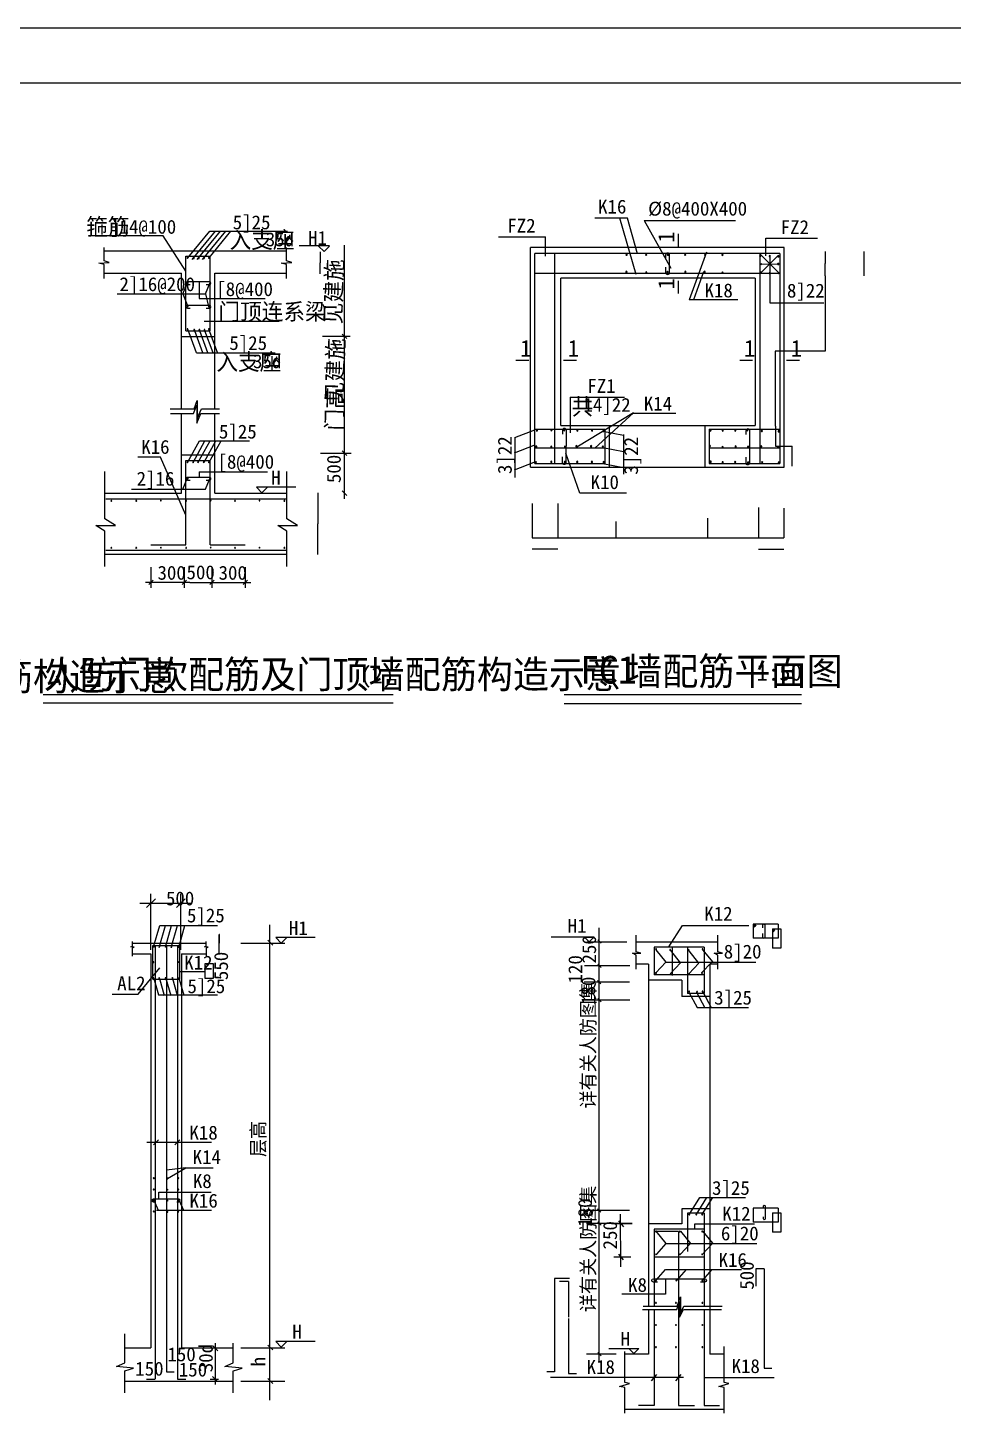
# Model space of a CAD drawing. Header units: metres. Extents: x 19583 to 79318, y 151850 to 193850.
# Drawn here: x 30561 to 47227, y 168809 to 193850 of the extents above; entities that cross this region are included whole.
import ezdxf

# ---------------------------------------------------------------- set-up
doc = ezdxf.new("R2010")
doc.units = ezdxf.units.M
for name, color, linetype in [('3', 2, 'Continuous'), ('PDIM', 3, 'Continuous'), ('PWALLN', 7, 'Continuous'), ('PWALLW', 7, 'Continuous'), ('STEEL', 6, 'Continuous')]:
    doc.layers.add(name, color=color, linetype=linetype)
doc.dimstyles.get("Standard").update_dxf_attribs({"dimtxt": 2.5, "dimasz": 2.5, "dimexe": 1.25, "dimexo": 0.625, "dimtad": 1, "dimcen": 2.5, "dimazin": 3, "dimtfac": 1, "dimtmove": 0, "dimatfit": 3})

# ---------------------------------------------------------------- blocks, each defined once
blk = doc.blocks.new('1D')
blk.add_line((-236.11, 310.11), (-56.11, 130.11))
blk = doc.blocks.new('*D1')
for p, q in [((41148.32, 184960.14), (41148.32, 184664.06)), ((42800.99, 185020.26), (42800.99, 184664.06)), ((41148.57, 184664.06), (41972.655, 184664.06)), ((41976.655, 184664.06), (42800.74, 184664.06))]:
    blk.add_line(p, q)
at = {"layer": 'Defpoints'}
for p in [(41148.32, 184960.14), (42800.99, 185020.26), (41148.32, 184664.06)]:
    blk.add_point(p, dxfattribs=at)
at = {"layer": 'PDIM', "insert": (41974.655, 184664.06), "char_height": 1, "attachment_point": 5}
blk.add_mtext('1200', dxfattribs=at)
blk = doc.blocks.new('*D5')
for p, q in [((34006.83, 177519.7), (34005.08, 177519.7)), ((34005.33, 177168.03), (34005.33, 177519.7)), ((34010.58, 177519.7), (34008.83, 177519.7)), ((34010.33, 177363.03), (34010.33, 177519.7))]:
    blk.add_line(p, q)
at = {"layer": 'Defpoints'}
for p in [(34010.33, 177519.7), (34010.33, 177363.03), (34005.33, 177168.03)]:
    blk.add_point(p, dxfattribs=at)
at = {"insert": (34007.83, 177519.7), "char_height": 1, "attachment_point": 5}
blk.add_mtext('h1', dxfattribs=at)
blk = doc.blocks.new('*D6')
for p, q in [((35786.54, 185473.4), (35786.54, 184918.15)), ((35786.29, 184918.15), (35786.04, 184918.15)), ((35786.54, 184362.9), (35786.54, 184918.15)), ((35786.54, 184918.15), (35786.54, 184918.15)), ((35786.79, 184918.15), (35787.04, 184918.15))]:
    blk.add_line(p, q)
at = {"layer": 'Defpoints'}
for p in [(35786.54, 185473.4), (35786.54, 184918.15), (35786.54, 184362.9)]:
    blk.add_point(p, dxfattribs=at)
at = {"layer": 'PDIM', "insert": (35786.54, 184919.275), "char_height": 1, "attachment_point": 5}
blk.add_mtext('600', dxfattribs=at)
blk = doc.blocks.new('*D7')
for p, q in [((40104.71, 185280.84), (40104.71, 184664.06)), ((41148.32, 184960.14), (41148.32, 184664.06)), ((40104.96, 184664.06), (40625.015, 184664.06)), ((40628.015, 184664.06), (41148.07, 184664.06))]:
    blk.add_line(p, q)
at = {"layer": 'Defpoints'}
for p in [(40104.71, 185280.84), (41148.32, 184960.14), (40104.71, 184664.06)]:
    blk.add_point(p, dxfattribs=at)
at = {"layer": 'PDIM', "insert": (40626.515, 184664.06), "char_height": 1, "attachment_point": 5}
blk.add_mtext('600', dxfattribs=at)
blk = doc.blocks.new('*D8')
for p, q in [((39643.16, 185280.84), (39643.16, 184664.06)), ((40104.71, 185280.84), (40104.71, 184664.06)), ((39643.41, 184664.06), (39872.435, 184664.06)), ((39875.435, 184664.06), (40104.46, 184664.06))]:
    blk.add_line(p, q)
at = {"layer": 'Defpoints'}
for p in [(39643.16, 185280.84), (40104.71, 185280.84), (39643.16, 184664.06)]:
    blk.add_point(p, dxfattribs=at)
at = {"layer": 'PDIM', "insert": (39873.935, 184664.06), "char_height": 1, "attachment_point": 5}
blk.add_mtext('300', dxfattribs=at)
blk = doc.blocks.new('*D9')
for p, q in [((35823.73, 189816.13), (35823.73, 189617.13)), ((35823.48, 189617.13), (35823.23, 189617.13)), ((35823.73, 189418.13), (35823.73, 189617.13)), ((35823.73, 189617.13), (35823.73, 189617.13)), ((35823.98, 189617.13), (35824.23, 189617.13))]:
    blk.add_line(p, q)
at = {"layer": 'Defpoints'}
for p in [(35823.73, 189816.13), (35823.73, 189617.13), (35823.73, 189418.13)]:
    blk.add_point(p, dxfattribs=at)
at = {"layer": 'PDIM', "insert": (35823.73, 189618.255), "char_height": 1, "attachment_point": 5}
blk.add_mtext('250', dxfattribs=at)
blk = doc.blocks.new('*D13')
for p, q in [((44921.23, 189381.72), (44921.23, 188028.79)), ((44470.53, 188028.79), (44023.58, 188028.79)), ((44023.83, 186675.87), (44023.83, 188028.79)), ((44921.48, 188028.79), (44474.53, 188028.79))]:
    blk.add_line(p, q)
at = {"layer": 'Defpoints'}
for p in [(44921.23, 189381.72), (44921.23, 188028.79), (44023.83, 186675.87)]:
    blk.add_point(p, dxfattribs=at)
at = {"layer": 'PDIM', "insert": (44472.53, 188028.79), "char_height": 1, "attachment_point": 5}
blk.add_mtext('1700', dxfattribs=at)
blk = doc.blocks.new('*D15')
for p, q in [((44023.83, 186675.87), (44023.83, 186315.09)), ((44024.08, 186315.09), (44172.84, 186315.09)), ((44175.84, 186315.09), (44324.6, 186315.09)), ((44324.85, 185954.31), (44324.85, 186315.09))]:
    blk.add_line(p, q)
at = {"layer": 'Defpoints'}
for p in [(44023.83, 186675.87), (44023.83, 186315.09), (44324.85, 185954.31)]:
    blk.add_point(p, dxfattribs=at)
at = {"layer": 'PDIM', "insert": (44174.34, 186315.09), "char_height": 1, "attachment_point": 5}
blk.add_mtext('500', dxfattribs=at)
blk = doc.blocks.new('*D16')
for p, q in [((43718.11, 185211.56), (43718.11, 184664.06)), ((44179.7, 185199.01), (44179.7, 184664.06)), ((43718.36, 184664.06), (43947.405, 184664.06)), ((43950.405, 184664.06), (44179.45, 184664.06))]:
    blk.add_line(p, q)
at = {"layer": 'Defpoints'}
for p in [(43718.11, 185211.56), (44179.7, 185199.01), (43718.11, 184664.06)]:
    blk.add_point(p, dxfattribs=at)
at = {"layer": 'PDIM', "insert": (43948.905, 184664.06), "char_height": 1, "attachment_point": 5}
blk.add_mtext('300', dxfattribs=at)
blk = doc.blocks.new('*D17')
for p, q in [((43718.11, 185211.56), (43718.11, 184664.06)), ((42800.99, 185020.26), (42800.99, 184664.06)), ((42801.24, 184664.06), (43258.05, 184664.06)), ((43261.05, 184664.06), (43717.86, 184664.06))]:
    blk.add_line(p, q)
at = {"layer": 'Defpoints'}
for p in [(43718.11, 185211.56), (42800.99, 185020.26), (42800.99, 184664.06)]:
    blk.add_point(p, dxfattribs=at)
at = {"layer": 'PDIM', "insert": (43259.55, 184664.06), "char_height": 1, "attachment_point": 5}
blk.add_mtext('600', dxfattribs=at)
blk = doc.blocks.new('*D28')
for p, q in [((44921.23, 189822.67), (44921.23, 189602.19)), ((44920.98, 189602.19), (44920.73, 189602.19)), ((44921.23, 189381.72), (44921.23, 189602.19)), ((44921.23, 189602.19), (44921.23, 189602.19)), ((44921.48, 189602.19), (44921.73, 189602.19))]:
    blk.add_line(p, q)
at = {"layer": 'Defpoints'}
for p in [(44921.23, 189822.67), (44921.23, 189602.19), (44921.23, 189381.72)]:
    blk.add_point(p, dxfattribs=at)
at = {"layer": 'PDIM', "insert": (44921.23, 189603.315), "char_height": 1, "attachment_point": 5}
blk.add_mtext('300', dxfattribs=at)

msp = doc.modelspace()

# ---------------------------------------------------------------- linework, layer by layer
for p, q in [((32997.59, 190102.29), (31652.55, 190102.29)), ((33407.77, 189468.84), (32997.59, 190102.29)), ((31933.22, 189654.65), (31933.22, 189893.89)), ((31933.22, 189833.43), (35219.98, 189833.43)), ((35219.98, 189654.65), (35219.98, 189893.89)), ((35996.11, 189919.9), (35449.4, 189919.9)), ((35795.5, 189919.75), (35895.5, 189819.75)), ((35895.5, 189819.75), (35995.5, 189919.75)), ((44184.77, 189894.49), (39614.37, 189894.49)), ((39614.37, 185934.52), (39614.37, 189894.49)), ((44184.77, 185934.52), (44184.77, 189894.49)), ((31836.94, 189613.54), (32028.18, 189620.08)), ((31933.22, 189585.5), (31836.94, 189613.54)), ((32028.18, 189620.08), (31933.22, 189654.65)), ((31933.22, 189332.24), (31933.22, 189585.5)), ((33407.77, 189734.39), (33847.77, 189734.39)), ((33407.77, 188391.47), (33407.77, 189734.39)), ((33847.77, 188391.47), (33847.77, 189734.39)), ((35123.7, 189613.54), (35314.94, 189620.08)), ((35219.98, 189585.5), (35123.7, 189613.54)), ((35314.94, 189620.08), (35219.98, 189654.65)), ((35219.98, 189332.24), (35219.98, 189585.5)), ((31935.34, 189433.43), (33327.77, 189433.43)), ((33327.77, 186985.9), (33327.77, 189433.43)), ((33927.77, 186985.9), (33927.77, 189433.43)), ((33927.77, 189433.43), (35219.98, 189433.43)), ((43660.34, 189341.49), (40163.37, 189341.49)), ((40163.37, 186687.32), (40163.37, 189341.49)), ((43660.34, 189341.49), (43660.34, 186687.32)), ((33407.77, 188391.47), (33847.77, 188391.47)), ((33598.46, 187995.37), (33441.21, 188424.74)), ((33710.82, 187995.37), (33566.34, 188389.88)), ((33803.52, 187995.37), (33659.04, 188389.88)), ((33896.22, 187995.37), (33751.74, 188389.88)), ((33981.71, 187981.57), (33820.38, 188422.11)), ((33327.77, 188289.59), (33927.77, 188289.59)), ((33553.92, 186987.55), (33612.96, 187134.86)), ((33612.96, 187134.86), (33612.96, 186810.24)), ((33125.29, 186987.55), (33553.92, 186987.55)), ((33130.8, 186903.44), (33543.37, 186903.44)), ((33327.77, 185466.1), (33327.77, 186903.44)), ((33543.37, 186903.44), (33602.4, 187050.75)), ((33602.4, 187050.75), (33602.4, 186726.13)), ((33602.4, 186726.13), (33675.55, 186903.44)), ((33612.96, 186810.24), (33686.11, 186987.55)), ((33675.55, 186903.44), (34015.64, 186903.44)), ((33686.11, 186987.55), (34014.48, 186987.55)), ((33927.77, 185466.1), (33927.77, 186903.44)), ((40163.37, 186687.32), (43660.34, 186687.32)), ((41032.84, 186687.32), (41032.84, 185934.52)), ((42752.44, 186687.32), (42752.44, 185934.52)), ((33327.77, 186158.2), (33927.77, 186158.2)), ((33407.77, 186058.22), (33847.77, 186058.22)), ((33407.77, 184538.93), (33407.77, 186058.22)), ((33847.77, 184538.93), (33847.77, 186058.22)), ((31949.46, 185004.8), (31949.46, 185860.46)), ((35225.83, 185004.8), (35225.83, 185860.46)), ((39614.37, 185934.52), (44184.77, 185934.52)), ((34678.37, 185574.11), (34778.37, 185474.11)), ((35387.48, 185574.11), (34678.37, 185574.11)), ((34778.37, 185474.11), (34878.37, 185574.11)), ((31935.34, 185466.1), (33327.77, 185466.1)), ((31962.97, 185367.89), (35232.25, 185367.89)), ((33927.77, 185466.1), (35232.25, 185466.1)), ((31787.76, 184887.5), (32141.96, 184887.5)), ((31949.46, 184783.83), (31787.76, 184887.5)), ((32141.96, 184887.5), (31949.46, 185004.8)), ((35064.13, 184887.5), (35418.33, 184887.5)), ((35225.83, 184783.83), (35064.13, 184887.5)), ((35418.33, 184887.5), (35225.83, 185004.8)), ((31949.46, 184150.04), (31949.46, 184783.83)), ((35225.83, 184150.04), (35225.83, 184783.83)), ((31935.34, 184370.1), (35232.25, 184370.1)), ((31962.97, 184440.73), (35232.25, 184440.73)), ((32774.65, 184538.93), (33407.77, 184538.93)), ((33847.77, 184538.93), (34475.08, 184538.93)), ((32777.77, 184135.02), (32777.77, 183760.7)), ((33377.77, 184135.02), (33377.77, 183760.7)), ((33877.77, 184135.02), (33877.77, 183760.7)), ((34477.77, 184135.02), (34477.77, 183760.7)), ((33477.77, 183860.7), (32677.77, 183860.7)), ((32737.77, 183820.7), (32817.77, 183900.7)), ((33337.77, 183820.7), (33417.77, 183900.7)), ((33477.77, 183860.7), (33830.83, 183860.7)), ((33777.77, 183860.7), (34577.77, 183860.7)), ((33837.77, 183820.7), (33917.77, 183900.7)), ((34437.77, 183820.7), (34517.77, 183900.7)), ((30837.09, 181843.98), (37138.84, 181843.98)), ((40222.01, 181839.48), (44495, 181839.48)), ((30837.09, 181689.36), (37138.84, 181689.36)), ((40222.01, 181682.67), (44495, 181682.67)), ((32578.83, 178083.29), (33516.53, 178083.29)), ((32698.83, 178003.29), (32858.83, 178163.29)), ((32778.83, 177244.29), (32778.83, 178249.69)), ((33236.53, 178003.29), (33396.53, 178163.29)), ((33316.53, 177244.29), (33316.53, 178249.69)), ((34921.43, 169133.65), (34921.43, 177693.45)), ((44076.04, 177705.61), (43626.04, 177705.61)), ((43626.04, 177705.61), (43626.04, 177455.61)), ((43626.04, 177694.61), (43654.03, 177652.63)), ((43648.37, 177705.61), (43673.03, 177668.63)), ((43970.83, 177621.13), (43970.83, 177272.09)), ((43970.83, 177621.13), (44121.22, 177621.13)), ((43974.03, 177602.63), (43996.03, 177569.63)), ((43989.03, 177618.63), (44011.03, 177585.63)), ((44076.04, 177705.61), (44076.04, 177454.4)), ((44124.38, 177621.13), (44124.38, 177272.09)), ((32414.81, 177300.37), (32444.07, 177311.54)), ((32477.84, 177292.39), (32414.81, 177300.37)), ((32444.07, 177311.54), (32444.07, 177391.29)), ((32448.42, 177365.95), (33774.56, 177365.95)), ((32448.58, 177281.23), (32477.84, 177292.39)), ((32813.48, 177320.34), (33297.48, 177320.34)), ((32813.48, 176715.34), (32813.48, 177320.34)), ((32853.83, 177320.34), (32853.83, 169509.62)), ((33058.31, 177320.34), (33058.31, 169642.82)), ((33253.83, 177320.34), (33253.83, 169509.62)), ((33297.48, 176715.34), (33297.48, 177320.34)), ((33745.3, 177300.37), (33774.56, 177311.54)), ((33808.33, 177292.39), (33745.3, 177300.37)), ((33774.56, 177311.54), (33774.56, 177391.29)), ((33779.07, 177281.23), (33808.33, 177292.39)), ((34398.1, 177364.73), (35189, 177364.73)), ((35734.58, 177465.25), (35025.47, 177465.25)), ((35025.47, 177465.25), (35125.47, 177365.25)), ((35125.47, 177365.25), (35225.47, 177465.25)), ((39984.08, 177476.38), (40762.01, 177476.38)), ((40672.01, 177386.38), (40582.01, 177476.38)), ((41351.85, 177383.66), (40636.98, 177383.66)), ((40762.01, 177476.38), (40672.01, 177386.38)), ((41517.39, 177207.85), (41517.39, 177509.71)), ((42988.17, 177383.66), (41517.39, 177383.66)), ((42742.47, 177294.66), (41842.47, 177294.66)), ((41842.47, 177294.66), (41842.47, 176794.66)), ((42442.47, 177294.66), (42442.47, 176459.57)), ((42742.47, 177294.66), (42742.47, 176459.57)), ((42988.17, 177207.85), (42988.17, 177509.71)), ((44076.04, 177455.61), (43626.04, 177455.61)), ((32448.42, 177170.95), (32778.83, 177170.95)), ((32448.58, 177128.62), (32448.58, 177281.23)), ((32778.83, 177170.95), (32778.83, 170077.23)), ((33328.83, 177170.95), (33328.83, 170077.23)), ((33328.83, 177170.95), (33779.07, 177170.95)), ((33779.07, 177134.62), (33779.07, 177281.23)), ((41517.39, 177150.31), (41452.29, 177183.19)), ((41452.29, 177183.19), (41599.24, 177183.19)), ((41599.24, 177183.19), (41517.39, 177207.85)), ((41517.39, 176897.32), (41517.39, 177150.31)), ((42164.47, 177281.66), (42164.47, 176781.66)), ((42923.07, 177183.19), (43070.02, 177183.19)), ((42988.17, 177150.31), (42923.07, 177183.19)), ((43070.02, 177183.19), (42988.17, 177207.85)), ((42988.17, 176897.32), (42988.17, 177150.31)), ((44120.83, 177272.55), (43970.83, 177272.55)), ((41742.47, 176983.66), (41518.64, 176983.66)), ((41742.47, 176983.66), (41742.47, 170823.89)), ((42742.47, 176794.66), (41842.47, 176794.66)), ((42842.47, 176983.66), (42842.47, 170730.89)), ((42988.17, 176983.66), (42842.47, 176983.66)), ((32813.48, 176715.34), (33297.48, 176715.34)), ((42342.47, 176694.66), (41742.47, 176694.66)), ((42342.47, 176694.66), (42342.47, 176401.66)), ((42842.47, 176401.66), (42342.47, 176401.66)), ((42742.47, 176459.57), (42442.47, 176459.57)), ((42342.47, 172580.8), (42342.47, 172310.8)), ((42849.47, 172580.8), (42342.47, 172580.8)), ((44076.04, 172591.76), (43626.04, 172591.76)), ((43626.04, 172591.76), (43626.04, 172341.76)), ((44076.04, 172591.76), (44076.04, 172340.55)), ((41404.69, 172312.99), (40620.87, 172312.99)), ((41075.04, 172312.99), (41443.05, 172312.99)), ((41196.21, 172361.39), (41288.12, 172255.52)), ((41443.05, 172312.99), (41225.85, 172312.99)), ((41238.23, 171535.75), (41238.1, 172481.5)), ((42342.47, 172310.8), (41742.47, 172310.8)), ((42742.47, 172499.8), (42442.47, 172499.8)), ((42442.47, 172499.8), (42442.47, 171812.5)), ((42742.47, 172499.8), (42742.47, 170823.89)), ((44076.04, 172341.76), (43626.04, 172341.76)), ((43970.83, 172507.28), (44121.22, 172507.28)), ((43970.83, 172507.28), (43970.83, 172158.24)), ((44124.38, 172507.28), (44124.38, 172158.24)), ((42742.47, 172210.8), (41842.47, 172210.8)), ((41842.47, 172210.8), (41842.47, 170823.89)), ((42277.47, 172169.66), (41842.47, 172169.66)), ((42277.47, 172169.66), (42277.47, 170885.78)), ((44120.83, 172158.69), (43970.83, 172158.69)), ((41196.34, 171764.54), (41285.48, 171661.86)), ((42742.47, 171710.8), (41842.47, 171710.8)), ((40048.93, 171322.62), (40048.93, 169646.04)), ((40318.6, 171322.62), (40048.93, 171322.62)), ((43821, 171496.23), (43671, 171496.23)), ((43671, 171496.23), (43671, 171187.58)), ((43821, 171496.23), (43821, 169710.15)), ((40297.5, 171267.96), (40137.18, 171267.96)), ((40297.5, 171267.96), (40297.5, 170626.02)), ((41645.96, 170823.89), (42256.83, 170823.89)), ((42251.55, 170768.72), (42298.49, 170909.47)), ((42256.83, 170823.89), (42314.33, 170996.3)), ((42277.47, 170846.44), (42277.47, 169038.6)), ((42298.49, 170909.47), (42298.49, 170630.51)), ((42314.33, 170996.3), (42314.33, 170695.96)), ((42314.33, 170695.96), (42378, 170823.89)), ((42378, 170823.89), (43068.93, 170823.89)), ((40297.5, 170606.35), (40297.5, 169611.95)), ((41630.13, 170768.72), (42251.55, 170768.72)), ((41742.47, 170768.72), (41742.47, 169964.62)), ((41842.47, 170768.72), (41842.47, 169038.6)), ((42298.49, 170630.51), (42367.28, 170768.72)), ((42367.28, 170768.72), (43053.1, 170768.72)), ((42742.47, 170768.72), (42742.47, 169038.6)), ((42842.47, 170768.72), (42842.47, 169964.62)), ((32309.68, 169804.51), (32309.68, 170329.28)), ((32309.52, 170077.23), (32778.83, 170077.23)), ((33328.83, 170077.23), (34258.97, 170077.23)), ((33938.88, 169415.31), (33938.88, 170157.01)), ((34258.97, 169804.51), (34258.97, 170157.01)), ((34398.1, 170077.23), (35189, 170077.23)), ((35734.58, 170190.51), (35025.47, 170190.51)), ((35025.47, 170190.51), (35125.47, 170090.51)), ((35125.47, 170090.51), (35225.47, 170190.51)), ((41022.31, 170063.65), (41567.95, 170063.65)), ((41477.95, 169973.65), (41387.95, 170063.65)), ((41567.95, 170063.65), (41477.95, 169973.65)), ((43102.37, 169453.78), (43102.37, 170099.93)), ((32158.85, 169737.51), (32309.68, 169804.51)), ((34108.14, 169737.51), (34258.97, 169804.51)), ((41312.82, 169453.78), (41312.82, 170009.59)), ((41742.47, 169964.62), (41315.32, 169964.62)), ((43104.44, 169964.62), (42842.47, 169964.62)), ((32462.75, 169711.99), (32158.85, 169737.51)), ((32309.68, 169660.95), (32462.75, 169711.99)), ((32309.68, 169265.38), (32309.68, 169660.95)), ((33058.31, 169642.82), (33198.88, 169642.82)), ((34418.64, 169711.99), (34114.74, 169737.51)), ((34258.97, 169265.38), (34258.97, 169660.95)), ((34265.56, 169660.95), (34418.64, 169711.99)), ((40048.93, 169646.04), (39907.51, 169646.04)), ((40297.03, 169612.28), (40442.9, 169612.28)), ((43821, 169710.15), (43960.04, 169710.15)), ((32309.52, 169477.23), (34258.97, 169477.23)), ((32698.15, 169509.62), (32848.15, 169509.62)), ((33253.83, 169509.62), (33403.83, 169509.62)), ((33847.86, 169509.62), (33997.86, 169509.62)), ((34398.1, 169477.23), (35189, 169477.23)), ((41216.48, 169381.78), (41397.29, 169436.02)), ((41312.82, 169363.08), (41216.48, 169381.78)), ((41397.29, 169436.02), (41312.82, 169453.78)), ((41312.82, 168898.34), (41312.82, 169363.08)), ((43006.03, 169381.78), (43186.83, 169436.02)), ((43102.37, 169363.08), (43006.03, 169381.78)), ((43186.83, 169436.02), (43102.37, 169453.78)), ((43102.37, 168898.34), (43102.37, 169363.08)), ((41842.47, 169038.6), (41559.61, 169038.6)), ((42277.47, 169038.6), (42569.2, 169038.6)), ((42742.47, 169038.6), (43020.54, 169038.6)), ((43104.44, 168964.62), (41315.32, 168964.62))]:
    msp.add_line(p, q)
for points in [[(19582.8, 151849.5), (19582.8, 193849.5), (78982.8, 193849.5), (78982.8, 151849.5)], [(22082.8, 152849.5), (77982.8, 152849.5), (77982.8, 192849.5), (22082.8, 192849.5)]]:
    msp.add_lwpolyline(points, close=True)
for points in [[(33428.82, 189703.96, 1), (33443.82, 189703.96, 1)], [(33544.08, 189702.51, 1), (33559.08, 189702.51, 1)], [(33631.88, 189702.51, 1), (33646.88, 189702.51, 1)], [(33725.98, 189702.51, 1), (33740.98, 189702.51, 1)], [(33813.57, 189704.75, 1), (33828.57, 189704.75, 1)], [(41356.29, 189763.18, 1), (41333.79, 189763.18, 1)], [(41709.14, 189761.56, 1), (41686.64, 189761.56, 1)], [(42100.72, 189763.18, 1), (42078.22, 189763.18, 1)], [(42411.69, 189761.56, 1), (42389.19, 189761.56, 1)], [(42770.33, 189757.91, 1), (42747.83, 189757.91, 1)], [(43081.31, 189761.56, 1), (43058.81, 189761.56, 1)], [(43763.92, 189743.51, 1), (43741.42, 189743.51, 1)], [(43774.59, 189591.77, 1), (43752.09, 189591.77, 1)], [(43933.52, 189736.56, 1), (43911.02, 189736.56, 1)], [(44088.18, 189596.24, 1), (44065.68, 189596.24, 1)], [(44090.32, 189734.92, 1), (44067.82, 189734.92, 1)], [(41353.06, 189453.34, 1), (41330.56, 189453.34, 1)], [(41711.61, 189442.38, 1), (41689.11, 189442.38, 1)], [(42092.2, 189453.34, 1), (42069.7, 189453.34, 1)], [(42414.16, 189452.93, 1), (42391.66, 189452.93, 1)], [(42761.82, 189453.34, 1), (42739.32, 189453.34, 1)], [(43083.77, 189442.38, 1), (43061.27, 189442.38, 1)], [(43770.06, 189437.82, 1), (43747.56, 189437.82, 1)], [(43934.64, 189430.93, 1), (43912.14, 189430.93, 1)], [(44092.91, 189430.93, 1), (44070.41, 189430.93, 1)], [(33436.19, 189252.63, 1), (33451.19, 189252.63, 1)], [(33833.04, 189245.8, 1), (33848.04, 189245.8, 1)], [(33428.82, 188828.61, 1), (33443.82, 188828.61, 1)], [(33813.57, 188829.4, 1), (33828.57, 188829.4, 1)], [(33428.82, 188421.79, 1), (33443.82, 188421.79, 1)], [(33550.86, 188409.57, 1), (33565.86, 188409.57, 1)], [(33643.56, 188409.57, 1), (33658.56, 188409.57, 1)], [(33736.26, 188409.57, 1), (33751.26, 188409.57, 1)], [(33813.57, 188422.58, 1), (33828.57, 188422.58, 1)], [(39742.11, 186597.24, 1), (39719.61, 186597.24, 1)], [(40002.61, 186604.32, 1), (39980.11, 186604.32, 1)], [(40233.59, 186604.32, 1), (40211.09, 186604.32, 1)], [(40469.05, 186597, 1), (40446.55, 186597, 1)], [(40733.48, 186597, 1), (40710.98, 186597, 1)], [(40937.37, 186589.81, 1), (40914.87, 186589.81, 1)], [(42865.16, 186597.24, 1), (42842.66, 186597.24, 1)], [(43086.79, 186597.84, 1), (43064.29, 186597.84, 1)], [(43314.2, 186597, 1), (43291.7, 186597, 1)], [(43531.14, 186604.32, 1), (43508.64, 186604.32, 1)], [(43792, 186589.81, 1), (43769.5, 186589.81, 1)], [(44094.43, 186582.37, 1), (44071.93, 186582.37, 1)], [(39729.1, 186306.2, 1), (39706.6, 186306.2, 1)], [(40000.51, 186302.09, 1), (39978.01, 186302.09, 1)], [(40246.14, 186302.09, 1), (40223.64, 186302.09, 1)], [(40452.3, 186313.06, 1), (40429.8, 186313.06, 1)], [(40716.74, 186313.06, 1), (40694.24, 186313.06, 1)], [(40927.95, 186309.52, 1), (40905.45, 186309.52, 1)], [(42855.74, 186316.95, 1), (42833.24, 186316.95, 1)], [(43084.69, 186295.62, 1), (43062.19, 186295.62, 1)], [(43320.14, 186306.59, 1), (43297.64, 186306.59, 1)], [(43543.68, 186302.09, 1), (43521.18, 186302.09, 1)], [(43782.58, 186309.52, 1), (43760.08, 186309.52, 1)], [(44085.01, 186302.09, 1), (44062.51, 186302.09, 1)], [(33428.82, 186023.13, 1), (33443.82, 186023.13, 1)], [(33532.7, 186023.13, 1), (33547.7, 186023.13, 1)], [(33617.77, 186023.91, 1), (33632.77, 186023.91, 1)], [(33720.77, 186023.91, 1), (33735.77, 186023.91, 1)], [(33813.57, 186023.91, 1), (33828.57, 186023.91, 1)], [(39722.45, 186027.39, 1), (39699.95, 186027.39, 1)], [(40000.71, 186030.66, 1), (39978.21, 186030.66, 1)], [(40245.44, 186030.1, 1), (40222.94, 186030.1, 1)], [(40467.18, 186030.66, 1), (40444.68, 186030.66, 1)], [(40731.62, 186030.66, 1), (40709.12, 186030.66, 1)], [(40942.83, 186027.12, 1), (40920.33, 186027.12, 1)], [(42870.62, 186034.56, 1), (42848.12, 186034.56, 1)], [(43086.61, 186022.93, 1), (43064.11, 186022.93, 1)], [(43312.34, 186030.66, 1), (43289.84, 186030.66, 1)], [(43543.92, 186019.69, 1), (43521.42, 186019.69, 1)], [(43797.46, 186027.12, 1), (43774.96, 186027.12, 1)], [(44099.89, 186019.69, 1), (44077.39, 186019.69, 1)], [(33436.19, 185732.23, 1), (33451.19, 185732.23, 1)], [(33833.04, 185725.4, 1), (33848.04, 185725.4, 1)], [(32057.46, 185329.99, 1), (32072.46, 185329.99, 1)], [(32506.63, 185329.99, 1), (32521.63, 185329.99, 1)], [(32948.1, 185335.45, 1), (32963.1, 185335.45, 1)], [(33404.97, 185329.99, 1), (33419.97, 185329.99, 1)], [(33846.44, 185335.45, 1), (33861.44, 185335.45, 1)], [(34284.06, 185329.99, 1), (34299.06, 185329.99, 1)], [(34725.53, 185335.45, 1), (34740.53, 185335.45, 1)], [(35174.7, 185329.99, 1), (35189.7, 185329.99, 1)], [(32057.46, 184481.94, 1), (32072.46, 184481.94, 1)], [(32506.63, 184481.94, 1), (32521.63, 184481.94, 1)], [(32948.1, 184487.4, 1), (32963.1, 184487.4, 1)], [(33404.97, 184481.94, 1), (33419.97, 184481.94, 1)], [(33846.44, 184487.4, 1), (33861.44, 184487.4, 1)], [(34284.06, 184481.94, 1), (34299.06, 184481.94, 1)], [(34725.53, 184487.4, 1), (34740.53, 184487.4, 1)], [(35174.7, 184481.94, 1), (35189.7, 184481.94, 1)], [(41866.91, 177255.51, 1), (41882.91, 177255.51, 1)], [(42121.93, 177242.1, 1), (42137.93, 177242.1, 1)], [(42452.93, 177236.1, 1), (42468.93, 177236.1, 1)], [(42704.68, 177255.51, 1), (42720.68, 177255.51, 1)], [(41864.86, 176824.87, 1), (41880.86, 176824.87, 1)], [(42130.44, 176811.87, 1), (42146.44, 176811.87, 1)], [(42461.44, 176805.87, 1), (42477.44, 176805.87, 1)], [(42695.18, 176824.87, 1), (42711.18, 176824.87, 1)], [(42463.41, 176494.01, 1), (42479.41, 176494.01, 1)], [(42605.68, 176487.01, 1), (42621.68, 176487.01, 1)], [(42704.68, 176494.01, 1), (42720.68, 176494.01, 1)], [(32828.81, 173138.25, 1), (32828.81, 173123.25, 1)], [(32828.81, 173137.17, 1), (32828.81, 173122.17, 1)], [(33077.3, 173133.26, 1), (33077.3, 173118.26, 1)], [(33270.25, 173137.45, 1), (33270.25, 173122.45, 1)], [(33270.25, 173136.37, 1), (33270.25, 173121.37, 1)], [(32828.81, 172935.48, 1), (32828.81, 172920.48, 1)], [(33077.3, 172931.57, 1), (33077.3, 172916.57, 1)], [(33270.25, 172934.68, 1), (33270.25, 172919.68, 1)], [(32828.81, 172739.13, 1), (32828.81, 172724.13, 1)], [(32828.81, 172738.05, 1), (32828.81, 172723.05, 1)], [(32828.81, 172536.36, 1), (32828.81, 172521.36, 1)], [(33077.3, 172735.22, 1), (33077.3, 172720.22, 1)], [(33077.3, 172532.45, 1), (33077.3, 172517.45, 1)], [(33270.25, 172738.33, 1), (33270.25, 172723.33, 1)], [(33270.25, 172737.25, 1), (33270.25, 172722.25, 1)], [(33270.25, 172535.56, 1), (33270.25, 172520.56, 1)], [(42466.57, 172476.83, 1), (42482.57, 172476.83, 1)], [(42592.82, 172476.83, 1), (42608.82, 172476.83, 1)], [(42699.62, 172476.83, 1), (42715.62, 172476.83, 1)], [(42699.62, 172476.83, 1), (42715.62, 172476.83, 1)], [(41867.94, 172171.86, 1), (41883.94, 172171.86, 1)], [(42295.8, 172171.86, 1), (42311.8, 172171.86, 1)], [(42699.91, 172171.86, 1), (42715.91, 172171.86, 1)], [(41867.94, 171759.49, 1), (41883.94, 171759.49, 1)], [(42295.8, 171759.49, 1), (42311.8, 171759.49, 1)], [(42699.91, 171759.49, 1), (42715.91, 171759.49, 1)], [(41865.88, 171287.23, 1), (41881.88, 171287.23, 1)], [(42232.8, 171287.23, 1), (42248.8, 171287.23, 1)], [(42702.62, 171287.23, 1), (42718.62, 171287.23, 1)], [(41865.88, 170887.23, 1), (41881.88, 170887.23, 1)], [(42226.2, 170887.23, 1), (42242.2, 170887.23, 1)], [(42702.62, 170887.23, 1), (42718.62, 170887.23, 1)], [(41865.88, 170487.23, 1), (41881.88, 170487.23, 1)], [(42226.2, 170487.23, 1), (42242.2, 170487.23, 1)], [(42702.62, 170487.23, 1), (42718.62, 170487.23, 1)], [(41865.88, 170087.23, 1), (41881.88, 170087.23, 1)], [(42226.2, 170087.23, 1), (42242.2, 170087.23, 1)], [(42702.62, 170087.23, 1), (42718.62, 170087.23, 1)]]:
    msp.add_lwpolyline(points, format="xyb", close=True)
for points in [[(40826.68, 177420.88), (40886.68, 177360.88)], [(40826.68, 176984.03), (40886.68, 176924.03)], [(40818.68, 176692.03), (40878.68, 176632.03)], [(40826.68, 176368.03), (40886.68, 176308.03)], [(40821.68, 172581.04), (40881.68, 172521.04)], [(40826.68, 172342.08), (40886.68, 172282.08)], [(40826.68, 169988.78), (40886.68, 169928.78)]]:
    msp.add_lwpolyline(points)
msp.add_lwpolyline([(41904.33, 171259.79), (41829.33, 171259.79, -1), (41829.33, 171319.79), (42752.28, 171319.79, -1), (42752.28, 171259.79), (42677.28, 171259.79)], format="xyb")
at = {"layer": '3'}
for p, q in [((41361.15, 190421.26), (40771.3, 190421.26)), ((41514.35, 189406.35), (41224.38, 190421.26)), ((41543.98, 189781.3), (41361.15, 190421.26)), ((41661.46, 190377.13), (42144.64, 189521.06)), ((41661.46, 190377.13), (43303.49, 190377.13)), ((33444.71, 189705.12), (33841.37, 190187.33)), ((33523.72, 189677.84), (33942.83, 190187.33)), ((33611.52, 189677.84), (34030.63, 190187.33)), ((33705.62, 189677.84), (34124.73, 190187.33)), ((33824.56, 189705.12), (34218.91, 190184.53)), ((33841.37, 190187.33), (35235.5, 190187.33)), ((39040.74, 190086.23), (39887.04, 190086.23)), ((39887.04, 189735.52), (39887.04, 190086.23)), ((42276.54, 190136.44), (42276.54, 189905.35)), ((43851.84, 190059.23), (44785.76, 190059.23)), ((43851.84, 189742.27), (43851.84, 190059.23)), ((45623.64, 189381.72), (45623.64, 189822.67)), ((42782.5, 189808.91), (42473.77, 188949.8)), ((43747.59, 189778.76), (44091.22, 189427.75)), ((44075.81, 189751.05), (43753.75, 189427.75)), ((43778.41, 189597.1), (44085.06, 189594.02)), ((43924.64, 189757.48), (43924.64, 188894.08)), ((42732.58, 189453.67), (42551.5, 188949.8)), ((32167.33, 189059.13), (33759.74, 189059.13)), ((33352.53, 189060.33), (33434.87, 189263.46)), ((33644.13, 189268.89), (33644.13, 188974.39)), ((33759.74, 189059.13), (33842.57, 189263.46)), ((33759.74, 189059.13), (33813.57, 188829.4)), ((42276.54, 189294.6), (42276.54, 189063.51)), ((33350, 189057), (33443.82, 188828.61)), ((33644.13, 188974.39), (34836.43, 188974.39)), ((43346.37, 188949.8), (42473.77, 188949.8)), ((43924.64, 188894.08), (44897.03, 188894.08)), ((33739.31, 188568.56), (35084.95, 188568.56)), ((33598.46, 187995.37), (35016.83, 187995.37)), ((39583.88, 187857.57), (39352.79, 187857.57)), ((40439.92, 187857.57), (40208.83, 187857.57)), ((43614.74, 187857.57), (43383.65, 187857.57)), ((44456.58, 187857.57), (44225.49, 187857.57)), ((40327.15, 187194.4), (41305.44, 187194.4)), ((40327.15, 187194.4), (40327.15, 186554.4)), ((41469.54, 186917.44), (40449.54, 186296.44)), ((40775.04, 186278.44), (41469.54, 186917.44)), ((41457.02, 186910.45), (42234.39, 186910.45)), ((39330.99, 186469.66), (39691.14, 186608.99)), ((40919.94, 186585.14), (41286.54, 186513.74)), ((40954.64, 186622.22), (40954.64, 185999.72)), ((42830.72, 186622.22), (42830.72, 185999.72)), ((33436.32, 186022.95), (33651.37, 186410.44)), ((33536.22, 186022.95), (33751.27, 186410.44)), ((33631.83, 186026.69), (33844.81, 186410.44)), ((33651.37, 186410.44), (34555.93, 186410.44)), ((33734.83, 186026.69), (33947.81, 186410.44)), ((33827.63, 186026.69), (34040.61, 186410.44)), ((39323.79, 186196.04), (39679.74, 186333.74)), ((39330.99, 186469.66), (39330.99, 185749.87)), ((41286.69, 186524.42), (41286.69, 185811.92)), ((32950.47, 186119.62), (32542.36, 186119.62)), ((33407.77, 185074.22), (32950.47, 186119.62)), ((40503.35, 185470.09), (40252.37, 186186.89)), ((40919.94, 186290.54), (41286.54, 186219.14)), ((33644.13, 185850.49), (34875.33, 185850.49)), ((33644.13, 185850.49), (33644.13, 185754.69)), ((39323.79, 185886.29), (39679.74, 186023.99)), ((40919.94, 186004.79), (41286.54, 185933.39)), ((33352.53, 185539.93), (33434.87, 185743.06)), ((33759.74, 185538.73), (33842.57, 185743.06)), ((32429.23, 185538.73), (33759.74, 185538.73)), ((41340.84, 185470.09), (40503.35, 185470.09)), ((32827.33, 177295.03), (32936.46, 177682.03)), ((32928.33, 177287.03), (33039.71, 177682.03)), ((32936.46, 177682.03), (33975.23, 177682.03)), ((33040.33, 177290.03), (33150.87, 177682.03)), ((33143.33, 177284.03), (33255.56, 177682.03)), ((33278.33, 177284.03), (33390.56, 177682.03)), ((42105.09, 177299.99), (42351.83, 177684.15)), ((42351.83, 177684.15), (43544.28, 177684.15)), ((41873.16, 177245.7), (42054.27, 177023.76)), ((42134.62, 177233.61), (42307.99, 177010.76)), ((42465.62, 177227.61), (42638.99, 177004.76)), ((42714.25, 177245.7), (42895.36, 177023.76)), ((32551.02, 176446.87), (32937.33, 176921.03)), ((33297.48, 176851.97), (33745.14, 176851.97)), ((33903.33, 176990.13), (33746.33, 176990.13)), ((33746.33, 176990.13), (33746.33, 176732.13)), ((33746.33, 176964.13), (33773.33, 176926.13)), ((33778.33, 176985.13), (33805.33, 176947.13)), ((33903.33, 176732.13), (33903.33, 176990.13)), ((42054.27, 177023.76), (41872.51, 176831.5)), ((42054.27, 177023.76), (43669.98, 177023.76)), ((42315.73, 177010.76), (42133.98, 176818.5)), ((42646.73, 177004.76), (42464.98, 176812.5)), ((42878.6, 177023.76), (42696.85, 176831.5)), ((32830.33, 176726.03), (32914.46, 176433.03)), ((32931.33, 176726.03), (33018.62, 176422.03)), ((33048.33, 176726.03), (33135.62, 176422.03)), ((33164.33, 176728.03), (33251.33, 176425.03)), ((33289.33, 176718.03), (33372.02, 176430.03)), ((33746.33, 176732.13), (33903.33, 176732.13)), ((32079.66, 176446.87), (32551.02, 176446.87)), ((32914.46, 176433.03), (33974.33, 176433.03)), ((42468.74, 176482.98), (42616.81, 176207.27)), ((42604.78, 176481.91), (42756.05, 176200.27)), ((42716.78, 176488.91), (42868.05, 176207.27)), ((42616.81, 176207.27), (43541.88, 176207.27)), ((32702.67, 173779.34), (33868.41, 173779.34)), ((33407.53, 173319.49), (33058.73, 173278.49)), ((33079.23, 173124.89), (33407.53, 173319.49)), ((33407.53, 173319.49), (33899.83, 173319.49)), ((32919.23, 172876.69), (33863.33, 172876.69)), ((32919.23, 172764.99), (32919.23, 172876.69)), ((42466.94, 172465.92), (42662.29, 172783.83)), ((42595.98, 172468.92), (42789.49, 172783.83)), ((42662.29, 172783.83), (43483.8, 172783.83)), ((42702.78, 172468.92), (42896.29, 172783.83)), ((32827.83, 172732.99), (32907.46, 172555.49)), ((32880.03, 172555.49), (33867.93, 172555.49)), ((33284.53, 172728.69), (33362.23, 172555.49)), ((42573.1, 172311.91), (43647.26, 172311.91)), ((42573.1, 172205.52), (42573.1, 172311.91)), ((41873.16, 172175.79), (42054.27, 171953.85)), ((42314.65, 172175.79), (42495.76, 171953.85)), ((42714.25, 172175.79), (42895.36, 171953.85)), ((42054.27, 171953.85), (41880.89, 171763.41)), ((42054.27, 171953.85), (43693.23, 171953.85)), ((42488.02, 171950.19), (42314.65, 171759.76)), ((42883.76, 171950.19), (42710.38, 171759.76)), ((41878.97, 171296.79), (42047.98, 171484.7)), ((42047.98, 171484.7), (43414.28, 171484.7)), ((42047.98, 171321.66), (42047.98, 171039.8)), ((42254.68, 171296.79), (42423.68, 171484.7)), ((42718.78, 171296.79), (42887.78, 171484.7)), ((42047.98, 171039.8), (41258.87, 171039.8)), ((42371.24, 169541.43), (39977.12, 169541.43)), ((41795.84, 169484.38), (41890.86, 169595.66)), ((42231.35, 169484.38), (42326.37, 169595.66)), ((42742.47, 169543.27), (44003.53, 169543.27))]:
    msp.add_line(p, q, dxfattribs=at)
for points in [[(32824.83, 177306.03, 1), (32839.83, 177306.03, 1)], [(32925.83, 177303.03, 1), (32940.83, 177303.03, 1)], [(33037.83, 177301.03, 1), (33052.83, 177301.03, 1)], [(33140.83, 177300.03, 1), (33155.83, 177300.03, 1)], [(33269.83, 177300.03, 1), (33284.83, 177300.03, 1)], [(32816.83, 177022.73, 1), (32831.83, 177022.73, 1)], [(33275.83, 177019.73, 1), (33290.83, 177019.73, 1)], [(32816.83, 176734.03, 1), (32831.83, 176734.03, 1)], [(32917.83, 176734.03, 1), (32932.83, 176734.03, 1)], [(33034.83, 176734.03, 1), (33049.83, 176734.03, 1)], [(33156.83, 176736.03, 1), (33171.83, 176736.03, 1)], [(33275.83, 176731.03, 1), (33290.83, 176731.03, 1)]]:
    msp.add_lwpolyline(points, format="xyb", close=True, dxfattribs=at)
at = {"layer": 'PDIM'}
for p, q in [((36263.43, 185368.13), (36263.43, 189935.35)), ((36303.43, 188253.13), (36223.43, 188333.13)), ((35865.43, 188293.13), (36363.43, 188293.13)), ((35832.84, 186188.4), (36384.28, 186188.4)), ((36303.68, 186148.4), (36223.68, 186228.4)), ((36303.43, 185428.13), (36223.43, 185508.13)), ((40104.71, 184459.06), (39643.16, 184459.06)), ((43718.11, 184459.06), (44179.7, 184459.06)), ((40852.97, 169835.65), (40852.97, 177640.73)), ((41404.69, 176955.66), (40587.35, 176955.66)), ((41396.69, 176663.66), (40579.35, 176663.66)), ((41404.69, 176339.66), (40587.35, 176339.66)), ((41399.69, 172551.22), (40586.57, 172551.22)), ((41422.66, 171709.9), (41112.66, 171709.9)), ((41156.29, 169958.77), (40620.87, 169958.77))]:
    msp.add_line(p, q, dxfattribs=at)
at = {"layer": 'PWALLN'}
for p, q in [((39689.57, 185999.72), (39689.57, 189786.79)), ((40049.57, 185999.72), (40049.57, 189786.79)), ((43745.64, 189786.79), (43745.64, 185999.72)), ((44105.64, 189786.79), (44105.64, 185999.72)), ((39689.57, 186622.22), (40954.64, 186622.22)), ((42830.72, 186622.22), (44105.64, 186622.22)), ((39689.57, 186282.12), (40954.64, 186282.12)), ((42830.72, 186282.12), (44113.08, 186282.12)), ((39689.57, 185999.72), (40954.64, 185999.72)), ((42830.72, 185999.72), (44105.64, 185999.72))]:
    msp.add_line(p, q, dxfattribs=at)
at = {"layer": 'PWALLW'}
for p, q in [((44105.64, 189786.79), (39689.57, 189786.79)), ((44105.64, 189426.79), (39689.57, 189426.79))]:
    msp.add_line(p, q, dxfattribs=at)
at = {"layer": 'STEEL'}
for points in [[(42046.44, 189541.19), (42046.44, 189444.6, 1), (42119.43, 189444.6), (42119.43, 189756.74, 1), (42046.44, 189756.74), (42046.44, 189690.27)], [(33770.28, 189224.91), (33834.67, 189224.14, 1), (33835.26, 189272.79), (33438.19, 189273.57, 1), (33437.61, 189224.91), (33481.92, 189224.38)], [(33770.28, 188798.91), (33834.67, 188798.14, 1), (33835.26, 188846.79), (33438.19, 188847.57, 1), (33437.61, 188798.91), (33481.92, 188798.38)], [(40185.01, 186122.05), (40185.01, 186025.45, 1), (40258, 186025.45), (40261.66, 186597.23, 1), (40188.67, 186597.23), (40188.67, 186530.76)], [(43489.73, 186114.88), (43489.73, 186018.29, 1), (43562.72, 186018.29), (43566.38, 186590.06, 1), (43493.39, 186590.06), (43493.39, 186523.59)], [(33770.28, 185704.51), (33834.67, 185703.74, 1), (33835.26, 185752.39), (33438.19, 185753.17, 1), (33437.61, 185704.51), (33481.92, 185703.98)], [(43793.8, 177539.82), (43793.8, 177475.42, 1), (43842.46, 177475.42), (43842.46, 177683.52, 1), (43793.8, 177683.52), (43793.8, 177639.21)], [(33247.19, 172706.49), (33281.07, 172706.49, 1), (33281.07, 172755.15), (32821.23, 172755.15, 1), (32821.23, 172706.49), (32852.2, 172706.49)], [(43810.43, 172593.28), (43810.43, 172630.78, -1), (43840.43, 172630.78), (43840.43, 172396.73, -1), (43810.43, 172396.73), (43810.43, 172434.23)]]:
    msp.add_lwpolyline(points, format="xyb", dxfattribs=at)

# ---------------------------------------------------------------- block references
at = {"xscale": 0.5, "yscale": 0.5, "zscale": 0.5}
for p in [(34999.01, 177260.95), (34009.22, 169957.35), (34999.01, 169971.71), (34002.46, 169402.27), (34999.01, 169368.78)]:
    msp.add_blockref('1D', p, dxfattribs=at)
at = {"layer": '3', "xscale": 0.5, "yscale": 0.5, "zscale": 0.5, "rotation": 90}
for p in [(32977.32, 173851.74), (33365.7, 173851.74)]:
    msp.add_blockref('1D', p, dxfattribs=at)

# ---------------------------------------------------------------- texts
for s, height, p in [('H', 250, (34943.87, 185623.85)), ('300', 250, (32896.04, 183909.74)), ('500', 250, (33419.04, 183918.74)), ('300', 250, (33996.04, 183909.74)), ('墙配筋平面图', 500, (41337.06, 182013)), ('人防门坎配筋及门顶墙配筋构造示意', 500, (22852.52, 181917.01)), ('人防门坎配筋及门顶墙配筋构造示意', 500, (30847.02, 181955.21)), ('(2)', 300, (36547.51, 182042.35)), ('FC1', 500, (40506.21, 182038)), ('1:50', 300, (43685.85, 182091.51)), ('H1', 250, (40282.04, 177551.24)), ('H1', 250, (35262.67, 177510.75)), ('H', 250, (35324.27, 170240.95)), ('H', 250, (41237.28, 170113.91)), ('150', 250, (33075.01, 169833.76)), ('150', 250, (32495.72, 169575.46)), ('150', 250, (33279.96, 169559.45))]:
    msp.add_text(s, height=height).set_placement(p)
for s, p in [('250', (40794.98, 176997.49)), ('550', (34165.69, 176698.29)), ('120', (40545.74, 176638.02)), ('详有关人防图集', (40777.69, 174388.37)), ('180', (40780.94, 176250.92)), ('层高', (34834.29, 173512.67)), ('详有关人防图集', (40777.69, 170719.77)), ('180', (40720.27, 172255.22)), ('250', (41171.85, 171848.33)), ('500', (43635.71, 171122.35)), ('30d', (33891.07, 169636.01)), ('h', (34836.54, 169740.31))]:
    msp.add_text(s, height=250, rotation=90).set_placement(p)
at = {"insert": (33048.43, 178294.79), "char_height": 250, "attachment_point": 1}
msp.add_mtext('\\A1;500', dxfattribs=at)
at = {"layer": '3'}
for s, height, p in [('K16', 250, (40831.71, 190504.04)), ('%%c8@400X400', 250, (41732.7, 190467.17)), ('箍筋', 300, (31613.32, 190117.79)), (']14@100', 250, (32043.13, 190141.27)), ('5]25', 250, (34250.99, 190221.08)), ('FZ2', 250, (39196.53, 190161.91)), ('FZ2', 250, (44120.28, 190134.91)), ('入支座', 300, (34194.33, 189879.39)), ('35d', 250, (34846.32, 189914.64)), ('2]16@200', 250, (32211.39, 189106.78)), ('[8@400', 250, (33955.39, 189017.78)), ('K18', 250, (42748.42, 188994.87)), ('8]22', 250, (44232.98, 188991.33)), ('门顶连系梁', 300, (33993.42, 188587.19)), ('5]25', 250, (34189.89, 188047.38)), ('入支座', 300, (33956.23, 187683.49)), ('35d', 250, (34616.92, 187718.84)), ('FZ1', 250, (40638, 187275.36)), ('共', 300, (40355.9, 186878.73)), ('14]22', 250, (40568, 186933.36)), ('K14', 250, (41655.45, 186955.41)), ('5]25', 250, (34003.09, 186452.18)), ('K16', 250, (32603.13, 186176.67)), ('[8@400', 250, (33977.19, 185908.68)), ('2]16', 250, (32520.59, 185604.48)), ('K10', 250, (40696.73, 185542.18)), ('5]25', 250, (33427.29, 177738.06)), ('K12', 250, (42743.48, 177769.41)), ('8]20', 250, (43094.9, 177087.09)), ('K12', 250, (33377.39, 176888.76)), ('AL2', 250, (32170.59, 176516.66)), ('5]25', 250, (33436.49, 176463.66)), ('3]25', 250, (42922.8, 176257.49)), ('K18', 250, (33471.65, 173826.84)), ('K14', 250, (33528.45, 173387.07)), ('K8', 250, (33533.85, 172953.97)), ('3]25', 250, (42883.9, 172830.66)), ('K16', 250, (33472.45, 172601.27)), ('K12', 250, (43067.48, 172366.96)), ('6]20', 250, (43043.6, 172011.16)), ('K16', 250, (43000.88, 171534.44)), ('K8', 250, (41371.97, 171084.01)), ('K18', 250, (40624.27, 169604.99)), ('K18', 250, (43235.25, 169621.74))]:
    msp.add_text(s, height=height, dxfattribs=at).set_placement(p)
at = {"layer": 'PDIM'}
for s, height, p in [('H1', 250, (35609.6, 189940.4)), ('1', 300, (39428.24, 187926.9)), ('1', 300, (40284.27, 187926.9)), ('1', 300, (43459.09, 187926.9)), ('1', 300, (44300.93, 187926.9))]:
    msp.add_text(s, height=height, dxfattribs=at).set_placement(p)
for s, height, rotation, p in [('1', 292.5, 90, (42207.21, 189980.79)), ('见建施', 300, 88.46, (36202.99, 188509.06)), ('1', 292.5, 90, (42207.21, 189138.95)), ('见建施', 300, 88.46, (36226.49, 187084.16)), ('门高', 300, 88.46, (36228.19, 186592.46)), ('3]22', 250, 90, (39276.32, 185813)), ('3]22', 250, 90, (41550.17, 185801.6)), ('500', 250, 90, (36196.74, 185649.76))]:
    msp.add_text(s, height=height, rotation=rotation, dxfattribs=at).set_placement(p)

# ---------------------------------------------------------------- dimensions: what is measured, and where the dimension line sits
dim = msp.add_linear_dim(base=(34010.33, 177519.7), p1=(34010.33, 177363.03), p2=(34005.33, 177168.03), text='h1', dimstyle='Standard')
dim.commit()
dim.dimension.update_dxf_attribs({"geometry": '*D5', "text_midpoint": (34007.83, 177519.7)})
for base, p1, p2, text, picture, middle in [((35823.73, 189617.13), (35823.73, 189816.13), (35823.73, 189418.13), '250', '*D9', (35823.73, 189618.255)), ((44921.23, 189602.19), (44921.23, 189822.67), (44921.23, 189381.72), '300', '*D28', (44921.23, 189603.315)), ((44921.23, 188028.79), (44921.23, 189381.72), (44023.83, 186675.87), '1700', '*D13', (44472.53, 188028.79)), ((44023.83, 186315.09), (44023.83, 186675.87), (44324.85, 185954.31), '500', '*D15', (44174.34, 186315.09)), ((35786.54, 184918.15), (35786.54, 185473.4), (35786.54, 184362.9), '600', '*D6', (35786.54, 184919.275)), ((39643.16, 184664.06), (39643.16, 185280.84), (40104.71, 185280.84), '300', '*D8', (39873.935, 184664.06)), ((40104.71, 184664.06), (40104.71, 185280.84), (41148.32, 184960.14), '600', '*D7', (40626.515, 184664.06)), ((42800.99, 184664.06), (42800.99, 185020.26), (43718.11, 185211.56), '600', '*D17', (43259.55, 184664.06)), ((43718.11, 184664.06), (43718.11, 185211.56), (44179.7, 185199.01), '300', '*D16', (43948.905, 184664.06)), ((41148.32, 184664.06), (41148.32, 184960.14), (42800.99, 185020.26), '1200', '*D1', (41974.655, 184664.06))]:
    dim = msp.add_linear_dim(base=base, p1=p1, p2=p2, text=text, dimstyle='Standard', dxfattribs=at)
    dim.commit()
    dim.dimension.update_dxf_attribs({"geometry": picture, "text_midpoint": middle})

doc.saveas('drawing.dxf')
